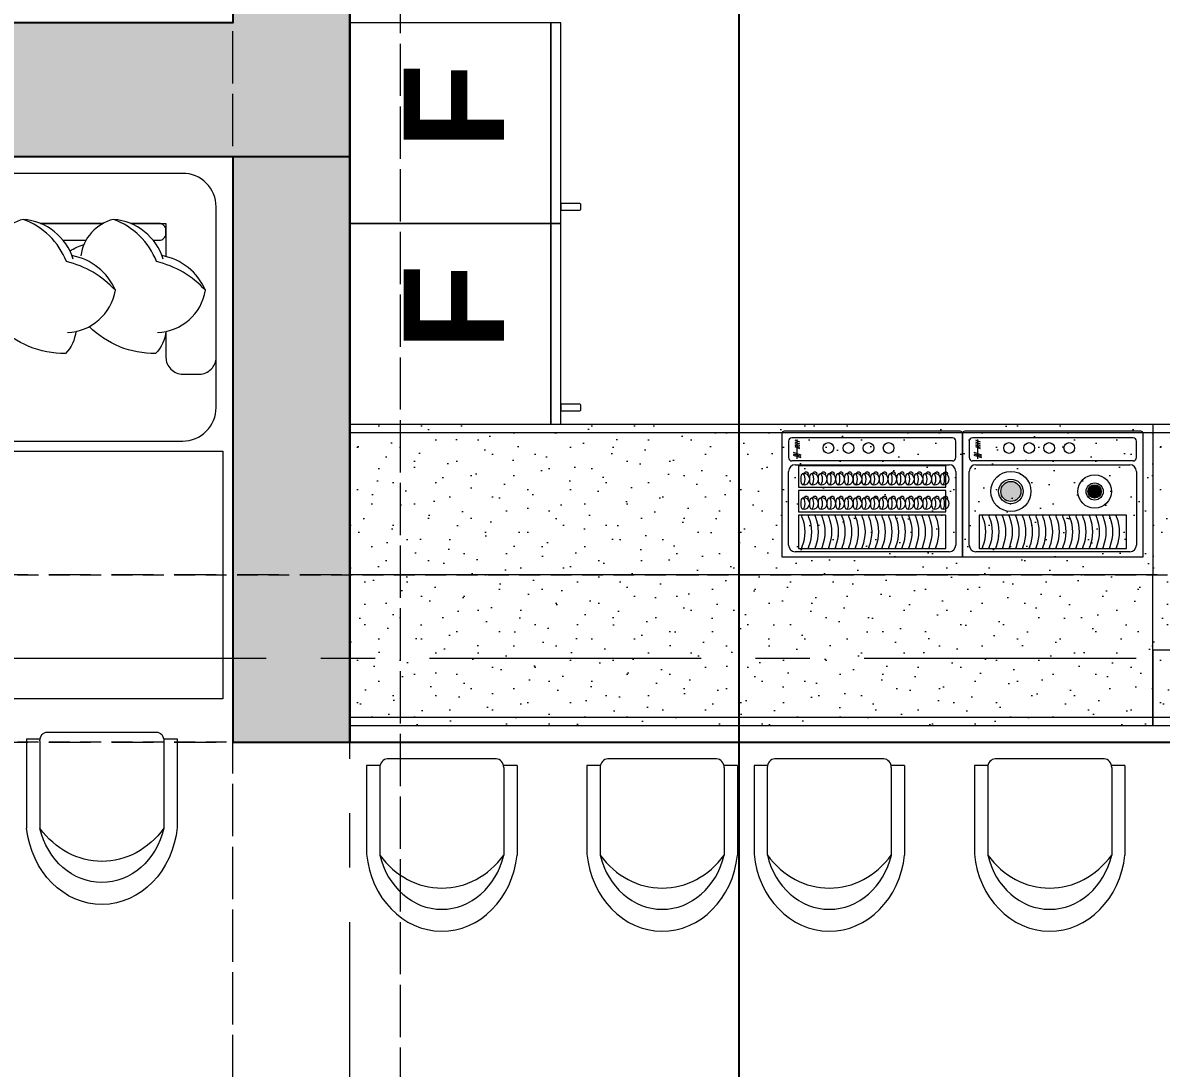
# Model space of a CAD drawing. Header units: centimetres. Extents: x 86156 to 91557, y -55119 to -48172.
# Drawn here: x 89451 to 89791.3, y -53544.8 to -53232.4 of the extents above; entities that cross this region are included whole.
import ezdxf

# ---------------------------------------------------------------- set-up
doc = ezdxf.new("R2010")
doc.units = ezdxf.units.CM
doc.header["$LTSCALE"] = 50
doc.header["$MEASUREMENT"] = 0
for name, pattern in [('AXES', [2, 1.25, -0.25, 0.25, -0.25]), ('CACHE', [0.375, 0.25, -0.125]), ('CONTINU', [0])]:
    doc.linetypes.add(name, pattern=pattern)
doc.layers.get('0').update_dxf_attribs({"color": 8})
for name, color, linetype in [('AXES', 10, 'AXES'), ('BETON COUPE', 3, 'CONTINU'), ('BETON TRAME', 252, 'Continuous'), ('BORD', 5, 'Continuous'), ('COTE 50ème', 1, 'Continuous')]:
    doc.layers.add(name, color=color, linetype=linetype)
for name, color, linetype, lineweight in [('BETON CACHE', 4, 'CACHE', 5), ('BETON HACHURE', 253, 'Continuous', 13), ('ISOLATION', 252, 'Continuous', 0), ('MACONNERIE COUPE', 7, 'Continuous', 30), ('mobilimi', 8, 'Continuous', 9), ('WINDOWS', 21, 'Continuous', 5)]:
    doc.layers.add(name, color=color, linetype=linetype, lineweight=lineweight)
doc.layers.add('FMULT', color=150, linetype='Continuous', plot=False)
doc.styles.add('RS_TEXT_1.50', font='arial.ttf', dxfattribs={"height": 12.5})
doc.styles.add('RS_TXT_50', font='arial.ttf', dxfattribs={"height": 12.5})
doc.dimstyles.new('RS_50CM_LINEAIRE', dxfattribs={"dimscale": 5, "dimtxt": 12.5, "dimasz": 1.5, "dimexe": 1, "dimexo": 2.5, "dimgap": 1, "dimtad": 1, "dimdec": 1, "dimrnd": 0.5, "dimdsep": 46, "dimtxsty": 'RS_TXT_50', "dimblk1": 'ARCHTICK', "dimblk2": 'ARCHTICK', "dimsah": 1, "dimcen": 2.5, "dimdle": 1, "dimclrt": 4, "dimadec": 0, "dimazin": 2, "dimtfac": 1, "dimtdec": 1, "dimtix": 1, "dimtmove": 2, "dimatfit": 3, "dimfxl": 1, "dimtolj": 1, "dimtzin": 0, "dimarcsym": 0})
pattern_1 = [(135, (-2229.999, 6322.056), (6.363961, 6.363961), [0, -6, 0, -9]), (70, (-2249.999, 6322.056), (-8.4572336, 3.0781813), [0, -4.4, 0, -7.6])]
pattern_2 = [(135, (-1989.999, 6322.056), (6.363961, 6.363961), [0, -6, 0, -9]), (70, (-2009.999, 6322.056), (-8.4572336, 3.0781813), [0, -4.4, 0, -7.6])]

# ---------------------------------------------------------------- blocks, each defined once
blk = doc.blocks.new('A$Ccef6f35f')
at = {"layer": 'AXES', "lineweight": 5, "ltscale": 1.3}
for p, q in [((1270, -4150), (1270, -1058.41)), ((3195, -2560), (-1985, -2560))]:
    blk.add_line(p, q, dxfattribs=at)
blk = doc.blocks.new('1111')
at = {"layer": 'mobilimi'}
for p, q in [((7498090.66, 4737224.66), (7498067.1, 4737224.66)), ((7498090.66, 4737221.1), (7498090.66, 4737224.66)), ((7498090.15, 4737221.13), (7498066.85, 4737221.13)), ((7498092.44, 4737190.14), (7498092.44, 4737219.13)), ((7498090.15, 4737188.14), (7498066.85, 4737188.14)), ((7498090.66, 4737184.61), (7498090.66, 4737188.14)), ((7498090.66, 4737184.61), (7498066.85, 4737184.61))]:
    blk.add_line(p, q, dxfattribs=at)
for centre, major_axis, start_param, end_param in [((7498069.68, 4737204.62), (-23.08, 0), -1.458692, 1.447759), ((7498071.99, 4737204.63), (-19.57, 0), -1.304651, 1.304651), ((7498082.73, 4737204.63), (24.67, 0), 2.270248, 4.012938), ((7498090.15, 4737219.13), (-2.29, 0), 3.141593, 4.712389), ((7498090.15, 4737190.14), (2.29, 0), 4.712389, 6.283185)]:
    blk.add_ellipse(centre, major_axis=major_axis, ratio=0.87377, start_param=start_param, end_param=end_param, dxfattribs=at)
blk = doc.blocks.new('*U397')
at = {"layer": 'ISOLATION', "ltscale": 0.5}
blk.add_lwpolyline([(-4.98, 0.35, -0.364054), (-4.39, 0.35, 0.194896), (4.26, 0.35, -0.378628), (4.98, 0.35)], format="xyb", dxfattribs=at)
blk = doc.blocks.new('*U398')
at = {"layer": 'ISOLATION', "color": 0, "linetype": 'ByBlock', "lineweight": -2, "transparency": 16777216}
blk.add_blockref('*U397', (0, 0), dxfattribs=at)
blk = doc.blocks.new('*U399')
at = {"layer": 'ISOLATION', "ltscale": 0.5}
blk.add_lwpolyline([(-4.98, 0.35, -0.364054), (-4.39, 0.35, 0.194896), (4.26, 0.35, -0.378628), (4.98, 0.35)], format="xyb", dxfattribs=at)
blk = doc.blocks.new('*U400')
at = {"layer": 'ISOLATION', "color": 0, "linetype": 'ByBlock', "lineweight": -2, "transparency": 16777216}
blk.add_blockref('*U399', (0, 0), dxfattribs=at)
blk = doc.blocks.new('*U391')
at = {"layer": 'ISOLATION', "ltscale": 0.5}
blk.add_lwpolyline([(-4.98, 0.35, -0.364054), (-4.39, 0.35, 0.194896), (4.26, 0.35, -0.378628), (4.98, 0.35)], format="xyb", dxfattribs=at)
blk = doc.blocks.new('*U392')
at = {"layer": 'ISOLATION', "color": 0, "linetype": 'ByBlock', "lineweight": -2, "transparency": 16777216}
blk.add_blockref('*U391', (0, 0), dxfattribs=at)
blk = doc.blocks.new('*U443')
at = {"layer": 'ISOLATION', "ltscale": 0.5}
blk.add_lwpolyline([(-4.98, 0.35, -0.364054), (-4.39, 0.35, 0.194896), (4.26, 0.35, -0.378628), (4.98, 0.35)], format="xyb", dxfattribs=at)
blk = doc.blocks.new('*U444')
at = {"layer": 'ISOLATION', "color": 0, "linetype": 'ByBlock', "lineweight": -2, "transparency": 16777216}
blk.add_blockref('*U443', (0, 0), dxfattribs=at)
blk = doc.blocks.new('*U445')
at = {"layer": 'ISOLATION', "ltscale": 0.5}
blk.add_lwpolyline([(-4.98, 0.35, -0.364054), (-4.39, 0.35, 0.194896), (4.26, 0.35, -0.378628), (4.98, 0.35)], format="xyb", dxfattribs=at)
blk = doc.blocks.new('*U446')
at = {"layer": 'ISOLATION', "color": 0, "linetype": 'ByBlock', "lineweight": -2, "transparency": 16777216}
blk.add_blockref('*U445', (0, 0), dxfattribs=at)
blk = doc.blocks.new('*U447')
at = {"layer": 'ISOLATION', "ltscale": 0.5}
blk.add_lwpolyline([(-4.98, 0.35, -0.364054), (-4.39, 0.35, 0.194896), (4.26, 0.35, -0.378628), (4.98, 0.35)], format="xyb", dxfattribs=at)
blk = doc.blocks.new('*U448')
at = {"layer": 'ISOLATION', "color": 0, "linetype": 'ByBlock', "lineweight": -2, "transparency": 16777216}
blk.add_blockref('*U447', (0, 0), dxfattribs=at)
blk = doc.blocks.new('*U449')
at = {"layer": 'ISOLATION', "ltscale": 0.5}
blk.add_lwpolyline([(-4.98, 0.35, -0.364054), (-4.39, 0.35, 0.194896), (4.26, 0.35, -0.378628), (4.98, 0.35)], format="xyb", dxfattribs=at)
blk = doc.blocks.new('*U450')
at = {"layer": 'ISOLATION', "color": 0, "linetype": 'ByBlock', "lineweight": -2, "transparency": 16777216}
blk.add_blockref('*U449', (0, 0), dxfattribs=at)
blk = doc.blocks.new('*U451')
at = {"layer": 'ISOLATION', "ltscale": 0.5}
blk.add_lwpolyline([(-4.98, 0.35, -0.364054), (-4.39, 0.35, 0.194896), (4.26, 0.35, -0.378628), (4.98, 0.35)], format="xyb", dxfattribs=at)
blk = doc.blocks.new('*U452')
at = {"layer": 'ISOLATION', "color": 0, "linetype": 'ByBlock', "lineweight": -2, "transparency": 16777216}
blk.add_blockref('*U451', (0, 0), dxfattribs=at)
blk = doc.blocks.new('*U401')
at = {"layer": 'ISOLATION', "ltscale": 0.5}
blk.add_lwpolyline([(-4.98, 0.35, -0.364054), (-4.39, 0.35, 0.194896), (4.26, 0.35, -0.378628), (4.98, 0.35)], format="xyb", dxfattribs=at)
blk = doc.blocks.new('*U402')
at = {"layer": 'ISOLATION', "color": 0, "linetype": 'ByBlock', "lineweight": -2, "transparency": 16777216}
blk.add_blockref('*U401', (0, 0), dxfattribs=at)
blk = doc.blocks.new('*U403')
at = {"layer": 'ISOLATION', "ltscale": 0.5}
blk.add_lwpolyline([(-4.98, 0.35, -0.364054), (-4.39, 0.35, 0.194896), (4.26, 0.35, -0.378628), (4.98, 0.35)], format="xyb", dxfattribs=at)
blk = doc.blocks.new('*U404')
at = {"layer": 'ISOLATION', "color": 0, "linetype": 'ByBlock', "lineweight": -2, "transparency": 16777216}
blk.add_blockref('*U403', (0, 0), dxfattribs=at)
blk = doc.blocks.new('*U405')
at = {"layer": 'ISOLATION', "ltscale": 0.5}
blk.add_lwpolyline([(-4.98, 0.35, -0.364054), (-4.39, 0.35, 0.194896), (4.26, 0.35, -0.378628), (4.98, 0.35)], format="xyb", dxfattribs=at)
blk = doc.blocks.new('*U406')
at = {"layer": 'ISOLATION', "color": 0, "linetype": 'ByBlock', "lineweight": -2, "transparency": 16777216}
blk.add_blockref('*U405', (0, 0), dxfattribs=at)
blk = doc.blocks.new('*U407')
at = {"layer": 'ISOLATION', "ltscale": 0.5}
blk.add_lwpolyline([(-4.98, 0.35, -0.364054), (-4.39, 0.35, 0.194896), (4.26, 0.35, -0.378628), (4.98, 0.35)], format="xyb", dxfattribs=at)
blk = doc.blocks.new('*U408')
at = {"layer": 'ISOLATION', "color": 0, "linetype": 'ByBlock', "lineweight": -2, "transparency": 16777216}
blk.add_blockref('*U407', (0, 0), dxfattribs=at)
blk = doc.blocks.new('*U409')
at = {"layer": 'ISOLATION', "ltscale": 0.5}
blk.add_lwpolyline([(-4.98, 0.35, -0.364054), (-4.39, 0.35, 0.194896), (4.26, 0.35, -0.378628), (4.98, 0.35)], format="xyb", dxfattribs=at)
blk = doc.blocks.new('*U410')
at = {"layer": 'ISOLATION', "color": 0, "linetype": 'ByBlock', "lineweight": -2, "transparency": 16777216}
blk.add_blockref('*U409', (0, 0), dxfattribs=at)
blk = doc.blocks.new('*U411')
at = {"layer": 'ISOLATION', "ltscale": 0.5}
blk.add_lwpolyline([(-4.98, 0.35, -0.364054), (-4.39, 0.35, 0.194896), (4.26, 0.35, -0.378628), (4.98, 0.35)], format="xyb", dxfattribs=at)
blk = doc.blocks.new('*U412')
at = {"layer": 'ISOLATION', "color": 0, "linetype": 'ByBlock', "lineweight": -2, "transparency": 16777216}
blk.add_blockref('*U411', (0, 0), dxfattribs=at)
blk = doc.blocks.new('*U363')
at = {"layer": 'ISOLATION', "ltscale": 0.5}
blk.add_lwpolyline([(-4.98, 0.35, -0.364054), (-4.39, 0.35, 0.194896), (4.26, 0.35, -0.378628), (4.98, 0.35)], format="xyb", dxfattribs=at)
blk = doc.blocks.new('*U364')
at = {"layer": 'ISOLATION', "color": 0, "linetype": 'ByBlock', "lineweight": -2, "transparency": 16777216}
blk.add_blockref('*U363', (0, 0), dxfattribs=at)
blk = doc.blocks.new('*U365')
at = {"layer": 'ISOLATION', "ltscale": 0.5}
blk.add_lwpolyline([(-4.98, 0.35, -0.364054), (-4.39, 0.35, 0.194896), (4.26, 0.35, -0.378628), (4.98, 0.35)], format="xyb", dxfattribs=at)
blk = doc.blocks.new('*U366')
at = {"layer": 'ISOLATION', "color": 0, "linetype": 'ByBlock', "lineweight": -2, "transparency": 16777216}
blk.add_blockref('*U365', (0, 0), dxfattribs=at)
blk = doc.blocks.new('*U367')
at = {"layer": 'ISOLATION', "ltscale": 0.5}
blk.add_lwpolyline([(-4.98, 0.35, -0.364054), (-4.39, 0.35, 0.194896), (4.26, 0.35, -0.378628), (4.98, 0.35)], format="xyb", dxfattribs=at)
blk = doc.blocks.new('*U368')
at = {"layer": 'ISOLATION', "color": 0, "linetype": 'ByBlock', "lineweight": -2, "transparency": 16777216}
blk.add_blockref('*U367', (0, 0), dxfattribs=at)
blk = doc.blocks.new('*U369')
at = {"layer": 'ISOLATION', "ltscale": 0.5}
blk.add_lwpolyline([(-4.98, 0.35, -0.364054), (-4.39, 0.35, 0.194896), (4.26, 0.35, -0.378628), (4.98, 0.35)], format="xyb", dxfattribs=at)
blk = doc.blocks.new('*U370')
at = {"layer": 'ISOLATION', "color": 0, "linetype": 'ByBlock', "lineweight": -2, "transparency": 16777216}
blk.add_blockref('*U369', (0, 0), dxfattribs=at)
blk = doc.blocks.new('*U371')
at = {"layer": 'ISOLATION', "ltscale": 0.5}
blk.add_lwpolyline([(-4.98, 0.35, -0.364054), (-4.39, 0.35, 0.194896), (4.26, 0.35, -0.378628), (4.98, 0.35)], format="xyb", dxfattribs=at)
blk = doc.blocks.new('*U372')
at = {"layer": 'ISOLATION', "color": 0, "linetype": 'ByBlock', "lineweight": -2, "transparency": 16777216}
blk.add_blockref('*U371', (0, 0), dxfattribs=at)
blk = doc.blocks.new('*U373')
at = {"layer": 'ISOLATION', "ltscale": 0.5}
blk.add_lwpolyline([(-4.98, 0.35, -0.364054), (-4.39, 0.35, 0.194896), (4.26, 0.35, -0.378628), (4.98, 0.35)], format="xyb", dxfattribs=at)
blk = doc.blocks.new('*U374')
at = {"layer": 'ISOLATION', "color": 0, "linetype": 'ByBlock', "lineweight": -2, "transparency": 16777216}
blk.add_blockref('*U373', (0, 0), dxfattribs=at)
blk = doc.blocks.new('*U375')
at = {"layer": 'ISOLATION', "ltscale": 0.5}
blk.add_lwpolyline([(-4.98, 0.35, -0.364054), (-4.39, 0.35, 0.194896), (4.26, 0.35, -0.378628), (4.98, 0.35)], format="xyb", dxfattribs=at)
blk = doc.blocks.new('*U376')
at = {"layer": 'ISOLATION', "color": 0, "linetype": 'ByBlock', "lineweight": -2, "transparency": 16777216}
blk.add_blockref('*U375', (0, 0), dxfattribs=at)
blk = doc.blocks.new('*U377')
at = {"layer": 'ISOLATION', "ltscale": 0.5}
blk.add_lwpolyline([(-4.98, 0.35, -0.364054), (-4.39, 0.35, 0.194896), (4.26, 0.35, -0.378628), (4.98, 0.35)], format="xyb", dxfattribs=at)
blk = doc.blocks.new('*U378')
at = {"layer": 'ISOLATION', "color": 0, "linetype": 'ByBlock', "lineweight": -2, "transparency": 16777216}
blk.add_blockref('*U377', (0, 0), dxfattribs=at)
blk = doc.blocks.new('*U379')
at = {"layer": 'ISOLATION', "ltscale": 0.5}
blk.add_lwpolyline([(-4.98, 0.35, -0.364054), (-4.39, 0.35, 0.194896), (4.26, 0.35, -0.378628), (4.98, 0.35)], format="xyb", dxfattribs=at)
blk = doc.blocks.new('*U380')
at = {"layer": 'ISOLATION', "color": 0, "linetype": 'ByBlock', "lineweight": -2, "transparency": 16777216}
blk.add_blockref('*U379', (0, 0), dxfattribs=at)
blk = doc.blocks.new('*U469')
at = {"layer": 'ISOLATION', "ltscale": 0.5}
blk.add_lwpolyline([(-4.98, 0.35, -0.364054), (-4.39, 0.35, 0.194896), (4.26, 0.35, -0.378628), (4.98, 0.35)], format="xyb", dxfattribs=at)
blk = doc.blocks.new('*U470')
at = {"layer": 'ISOLATION', "color": 0, "linetype": 'ByBlock', "lineweight": -2, "transparency": 16777216}
blk.add_blockref('*U469', (0, 0), dxfattribs=at)
blk = doc.blocks.new('*U471')
at = {"layer": 'ISOLATION', "ltscale": 0.5}
blk.add_lwpolyline([(-4.98, 0.35, -0.364054), (-4.39, 0.35, 0.194896), (4.26, 0.35, -0.378628), (4.98, 0.35)], format="xyb", dxfattribs=at)
blk = doc.blocks.new('*U472')
at = {"layer": 'ISOLATION', "color": 0, "linetype": 'ByBlock', "lineweight": -2, "transparency": 16777216}
blk.add_blockref('*U471', (0, 0), dxfattribs=at)
blk = doc.blocks.new('*U503')
at = {"layer": 'ISOLATION', "ltscale": 0.5}
blk.add_lwpolyline([(-4.98, 0.35, -0.364054), (-4.39, 0.35, 0.194896), (4.26, 0.35, -0.378628), (4.98, 0.35)], format="xyb", dxfattribs=at)
blk = doc.blocks.new('*U504')
at = {"layer": 'ISOLATION', "color": 0, "linetype": 'ByBlock', "lineweight": -2, "transparency": 16777216}
blk.add_blockref('*U503', (0, 0), dxfattribs=at)
blk = doc.blocks.new('*U505')
at = {"layer": 'ISOLATION', "ltscale": 0.5}
blk.add_lwpolyline([(-4.98, 0.35, -0.364054), (-4.39, 0.35, 0.194896), (4.26, 0.35, -0.378628), (4.98, 0.35)], format="xyb", dxfattribs=at)
blk = doc.blocks.new('*U506')
at = {"layer": 'ISOLATION', "color": 0, "linetype": 'ByBlock', "lineweight": -2, "transparency": 16777216}
blk.add_blockref('*U505', (0, 0), dxfattribs=at)
blk = doc.blocks.new('*U507')
at = {"layer": 'ISOLATION', "ltscale": 0.5}
blk.add_lwpolyline([(-4.98, 0.35, -0.364054), (-4.39, 0.35, 0.194896), (4.26, 0.35, -0.378628), (4.98, 0.35)], format="xyb", dxfattribs=at)
blk = doc.blocks.new('*U508')
at = {"layer": 'ISOLATION', "color": 0, "linetype": 'ByBlock', "lineweight": -2, "transparency": 16777216}
blk.add_blockref('*U507', (0, 0), dxfattribs=at)
blk = doc.blocks.new('*U509')
at = {"layer": 'ISOLATION', "ltscale": 0.5}
blk.add_lwpolyline([(-4.98, 0.35, -0.364054), (-4.39, 0.35, 0.194896), (4.26, 0.35, -0.378628), (4.98, 0.35)], format="xyb", dxfattribs=at)
blk = doc.blocks.new('*U510')
at = {"layer": 'ISOLATION', "color": 0, "linetype": 'ByBlock', "lineweight": -2, "transparency": 16777216}
blk.add_blockref('*U509', (0, 0), dxfattribs=at)
blk = doc.blocks.new('*U381')
at = {"layer": 'ISOLATION', "ltscale": 0.5}
blk.add_lwpolyline([(-4.98, 0.35, -0.364054), (-4.39, 0.35, 0.194896), (4.26, 0.35, -0.378628), (4.98, 0.35)], format="xyb", dxfattribs=at)
blk = doc.blocks.new('*U382')
at = {"layer": 'ISOLATION', "color": 0, "linetype": 'ByBlock', "lineweight": -2, "transparency": 16777216}
blk.add_blockref('*U381', (0, 0), dxfattribs=at)
blk = doc.blocks.new('*U383')
at = {"layer": 'ISOLATION', "ltscale": 0.5}
blk.add_lwpolyline([(-4.98, 0.35, -0.364054), (-4.39, 0.35, 0.194896), (4.26, 0.35, -0.378628), (4.98, 0.35)], format="xyb", dxfattribs=at)
blk = doc.blocks.new('*U384')
at = {"layer": 'ISOLATION', "color": 0, "linetype": 'ByBlock', "lineweight": -2, "transparency": 16777216}
blk.add_blockref('*U383', (0, 0), dxfattribs=at)
blk = doc.blocks.new('*U385')
at = {"layer": 'ISOLATION', "ltscale": 0.5}
blk.add_lwpolyline([(-4.98, 0.35, -0.364054), (-4.39, 0.35, 0.194896), (4.26, 0.35, -0.378628), (4.98, 0.35)], format="xyb", dxfattribs=at)
blk = doc.blocks.new('*U386')
at = {"layer": 'ISOLATION', "color": 0, "linetype": 'ByBlock', "lineweight": -2, "transparency": 16777216}
blk.add_blockref('*U385', (0, 0), dxfattribs=at)
blk = doc.blocks.new('*U387')
at = {"layer": 'ISOLATION', "ltscale": 0.5}
blk.add_lwpolyline([(-4.98, 0.35, -0.364054), (-4.39, 0.35, 0.194896), (4.26, 0.35, -0.378628), (4.98, 0.35)], format="xyb", dxfattribs=at)
blk = doc.blocks.new('*U388')
at = {"layer": 'ISOLATION', "color": 0, "linetype": 'ByBlock', "lineweight": -2, "transparency": 16777216}
blk.add_blockref('*U387', (0, 0), dxfattribs=at)
blk = doc.blocks.new('*U389')
at = {"layer": 'ISOLATION', "ltscale": 0.5}
blk.add_lwpolyline([(-4.98, 0.35, -0.364054), (-4.39, 0.35, 0.194896), (4.26, 0.35, -0.378628), (4.98, 0.35)], format="xyb", dxfattribs=at)
blk = doc.blocks.new('*U390')
at = {"layer": 'ISOLATION', "color": 0, "linetype": 'ByBlock', "lineweight": -2, "transparency": 16777216}
blk.add_blockref('*U389', (0, 0), dxfattribs=at)
blk = doc.blocks.new('*U453')
at = {"layer": 'ISOLATION', "ltscale": 0.5}
blk.add_lwpolyline([(-4.98, 0.35, -0.364054), (-4.39, 0.35, 0.194896), (4.26, 0.35, -0.378628), (4.98, 0.35)], format="xyb", dxfattribs=at)
blk = doc.blocks.new('*U454')
at = {"layer": 'ISOLATION', "color": 0, "linetype": 'ByBlock', "lineweight": -2, "transparency": 16777216}
blk.add_blockref('*U453', (0, 0), dxfattribs=at)
blk = doc.blocks.new('*U455')
at = {"layer": 'ISOLATION', "ltscale": 0.5}
blk.add_lwpolyline([(-4.98, 0.35, -0.364054), (-4.39, 0.35, 0.194896), (4.26, 0.35, -0.378628), (4.98, 0.35)], format="xyb", dxfattribs=at)
blk = doc.blocks.new('*U456')
at = {"layer": 'ISOLATION', "color": 0, "linetype": 'ByBlock', "lineweight": -2, "transparency": 16777216}
blk.add_blockref('*U455', (0, 0), dxfattribs=at)
blk = doc.blocks.new('*U457')
at = {"layer": 'ISOLATION', "ltscale": 0.5}
blk.add_lwpolyline([(-4.98, 0.35, -0.364054), (-4.39, 0.35, 0.194896), (4.26, 0.35, -0.378628), (4.98, 0.35)], format="xyb", dxfattribs=at)
blk = doc.blocks.new('*U458')
at = {"layer": 'ISOLATION', "color": 0, "linetype": 'ByBlock', "lineweight": -2, "transparency": 16777216}
blk.add_blockref('*U457', (0, 0), dxfattribs=at)
blk = doc.blocks.new('*U459')
at = {"layer": 'ISOLATION', "ltscale": 0.5}
blk.add_lwpolyline([(-4.98, 0.35, -0.364054), (-4.39, 0.35, 0.194896), (4.26, 0.35, -0.378628), (4.98, 0.35)], format="xyb", dxfattribs=at)
blk = doc.blocks.new('*U460')
at = {"layer": 'ISOLATION', "color": 0, "linetype": 'ByBlock', "lineweight": -2, "transparency": 16777216}
blk.add_blockref('*U459', (0, 0), dxfattribs=at)
blk = doc.blocks.new('*U461')
at = {"layer": 'ISOLATION', "ltscale": 0.5}
blk.add_lwpolyline([(-4.98, 0.35, -0.364054), (-4.39, 0.35, 0.194896), (4.26, 0.35, -0.378628), (4.98, 0.35)], format="xyb", dxfattribs=at)
blk = doc.blocks.new('*U462')
at = {"layer": 'ISOLATION', "color": 0, "linetype": 'ByBlock', "lineweight": -2, "transparency": 16777216}
blk.add_blockref('*U461', (0, 0), dxfattribs=at)
blk = doc.blocks.new('*U463')
at = {"layer": 'ISOLATION', "ltscale": 0.5}
blk.add_lwpolyline([(-4.98, 0.35, -0.364054), (-4.39, 0.35, 0.194896), (4.26, 0.35, -0.378628), (4.98, 0.35)], format="xyb", dxfattribs=at)
blk = doc.blocks.new('*U464')
at = {"layer": 'ISOLATION', "color": 0, "linetype": 'ByBlock', "lineweight": -2, "transparency": 16777216}
blk.add_blockref('*U463', (0, 0), dxfattribs=at)
blk = doc.blocks.new('*U465')
at = {"layer": 'ISOLATION', "ltscale": 0.5}
blk.add_lwpolyline([(-4.98, 0.35, -0.364054), (-4.39, 0.35, 0.194896), (4.26, 0.35, -0.378628), (4.98, 0.35)], format="xyb", dxfattribs=at)
blk = doc.blocks.new('*U466')
at = {"layer": 'ISOLATION', "color": 0, "linetype": 'ByBlock', "lineweight": -2, "transparency": 16777216}
blk.add_blockref('*U465', (0, 0), dxfattribs=at)
blk = doc.blocks.new('*U467')
at = {"layer": 'ISOLATION', "ltscale": 0.5}
blk.add_lwpolyline([(-4.98, 0.35, -0.364054), (-4.39, 0.35, 0.194896), (4.26, 0.35, -0.378628), (4.98, 0.35)], format="xyb", dxfattribs=at)
blk = doc.blocks.new('*U468')
at = {"layer": 'ISOLATION', "color": 0, "linetype": 'ByBlock', "lineweight": -2, "transparency": 16777216}
blk.add_blockref('*U467', (0, 0), dxfattribs=at)
blk = doc.blocks.new('_ArchTick')
at = {"color": 0, "linetype": 'ByBlock', "const_width": 0.15}
blk.add_lwpolyline([(-0.5, -0.5), (0.5, 0.5)], dxfattribs=at)
blk = doc.blocks.new('*D1701')
at = {"layer": 'COTE 50ème', "color": 0, "lineweight": -2, "ltscale": 0.5, "transparency": 16777216}
for p, q in [((89665.06, -54077.36), (89665.06, -53127.36)), ((89666.71, -53132.36), (89660.06, -53132.36)), ((89661.26, -54072.36), (89660.06, -54072.36))]:
    blk.add_line(p, q, dxfattribs=at)
at = {"layer": 'Defpoints', "color": 0, "ltscale": 0.5, "transparency": 16777216}
for p in [(89665.06, -53132.36), (89679.21, -53132.36), (89673.76, -54072.36)]:
    blk.add_point(p, dxfattribs=at)
at = {"layer": 'COTE 50ème', "color": 0, "lineweight": -2, "ltscale": 0.5, "transparency": 16777216, "xscale": 7.5, "yscale": 7.5, "zscale": 7.5}
for p, rotation in [((89665.06, -53132.36), 90), ((89665.06, -54072.36), 270)]:
    blk.add_blockref('_ArchTick', p, dxfattribs=dict(at, rotation=rotation))
at = {"layer": 'COTE 50ème', "color": 4, "ltscale": 0.5, "transparency": 16777216, "insert": (89653.68, -53602.36), "char_height": 12.5, "attachment_point": 5, "rotation": 90, "style": 'RS_TXT_50'}
blk.add_mtext('\\A1;940', dxfattribs=at)

msp = doc.modelspace()

# ---------------------------------------------------------------- hatches: boundary and pattern name
at = {"layer": 'BETON HACHURE', "ltscale": 0.5, "transparency": 33554559}
h = msp.add_hatch(color=256, dxfattribs=at)
h.dxf.hatch_style = 1
h.paths.add_polyline_path([(89857.95, -49968.55), (89601.54, -49712.14), (89017.58, -49863.16), (88999.75, -49863.16), (88314.75, -49713.17), (88293.27, -49713.16), (87031.8, -49846.89), (86857.57, -50021.45), (86757.23, -51272.48), (86839.4, -52045.38), (86669.47, -52571.17), (86746.67, -53900.72), (86983.5, -54130.12), (88279.55, -54131.55), (88279.55, -54261.56), (89504.55, -54261.56), (89504.55, -54401.56), (90492.95, -54401.56), (90492.95, -51921.06), (89857.95, -51772.6)])
h.paths.add_polyline_path([(89837.95, -51788.46), (90472.95, -51936.92), (90472.95, -54381.56), (89524.55, -54381.56), (89524.55, -54241.56), (88299.55, -54241.56), (88299.55, -54111.57), (86991.6, -54110.13), (86766.18, -53891.78), (86689.65, -52573.76), (86859.73, -52047.49), (86777.31, -51272.22), (86876.91, -50030.38), (87040.95, -49866.03), (88294.32, -49733.16), (88312.58, -49733.17), (88997.58, -49883.16), (89020.13, -49883.16), (89595.48, -49734.36), (89837.95, -49976.84)], flags=16)
at = {"layer": 'BETON TRAME', "transparency": 33554559}
h = msp.add_hatch(color=256, dxfattribs=at)
h.dxf.hatch_style = 1
h.paths.add_polyline_path([(89053.76, -52797.36), (89018.76, -52797.36), (89018.76, -53447.36), (89053.76, -53447.36), (89053.76, -53272.36), (89513.76, -53272.36), (89513.76, -53447.36), (89548.76, -53447.36), (89548.76, -52797.36), (89513.76, -52797.36), (89513.76, -53232.36), (89303.76, -53232.36), (89303.76, -52902.36), (89263.76, -52902.36), (89263.76, -53232.36), (89053.76, -53232.36)])
h.paths.add_polyline_path([(88183.76, -54122.36), (88183.76, -54072.36), (88333.76, -54072.36), (88333.76, -54122.36)])
h.paths.add_polyline_path([(88903.76, -54122.36), (88903.76, -54072.36), (89053.76, -54072.36), (89053.76, -54122.36)])
h.paths.add_polyline_path([(89513.76, -54122.36), (89513.76, -54072.36), (89663.76, -54072.36), (89663.76, -54122.36)])
h.paths.add_polyline_path([(90233.76, -54122.36), (90233.76, -54072.36), (90383.76, -54072.36), (90383.76, -54122.36)])
h.paths.add_polyline_path([(90233.76, -53447.36), (90233.76, -53397.36), (90383.76, -53397.36), (90383.76, -53447.36)])
h.paths.add_polyline_path([(88183.76, -53447.36), (88183.76, -53397.36), (88333.76, -53397.36), (88333.76, -53447.36)])
h.paths.add_polyline_path([(88183.76, -52847.36), (88183.76, -52797.36), (88318.76, -52797.36), (88318.76, -52847.36)])
h.paths.add_polyline_path([(90233.76, -52847.36), (90233.76, -52797.36), (90383.76, -52797.36), (90383.76, -52847.36)])
h.paths.add_polyline_path([(90233.76, -52107.36), (90233.76, -52057.36), (90383.76, -52057.36), (90383.76, -52107.36)])
h.paths.add_polyline_path([(88333.76, -52057.36), (88333.76, -52107.36), (88183.76, -52107.36), (88183.76, -52057.36)])
h.paths.add_polyline_path([(88998.76, -52107.36), (88998.76, -52057.36), (89123.76, -52057.36), (89123.76, -52107.36)])
h.paths.add_polyline_path([(89443.76, -52107.36), (89443.76, -52057.36), (89568.76, -52057.36), (89568.76, -52107.36)])
h.paths.add_polyline_path([(89418.76, -52057.36), (89443.76, -52057.36), (89443.76, -52562.36), (89418.76, -52562.36)])
h.paths.add_polyline_path([(89123.76, -52057.36), (89148.76, -52057.36), (89148.76, -52562.36), (89123.76, -52562.36)])
at = {"layer": 'mobilimi'}
h = msp.add_hatch(dxfattribs=at)
h.set_pattern_fill('CUT_STONE', color=256, angle=180, style=0, pattern_type=2)
h.set_pattern_definition(pattern_1)
h.paths.add_polyline_path([(89548.76, -53352.36), (89788.76, -53352.36), (89788.76, -53397.36), (89548.76, -53397.36)])
h = msp.add_hatch(dxfattribs=at)
h.set_pattern_fill('CUT_STONE', color=256, angle=180, style=0, pattern_type=2)
h.set_pattern_definition(pattern_2)
h.paths.add_polyline_path([(89788.76, -53352.36), (90121.82, -53352.36), (90121.82, -53397.36), (89788.76, -53397.36)])
h = msp.add_hatch(color=256, dxfattribs=at)
edge = h.paths.add_edge_path()
edge.add_arc((89746.31, -53372.44), 3, 0, 360)
h = msp.add_hatch(color=256, dxfattribs=at)
edge = h.paths.add_edge_path()
edge.add_arc((89771.35, -53372.44), 2, 0, 360)
h = msp.add_hatch(dxfattribs=at)
h.set_pattern_fill('CUT_STONE', color=256, angle=180, style=0, pattern_type=2)
h.set_pattern_definition(pattern_1)
h.paths.add_polyline_path([(89548.76, -53442.36), (89788.76, -53442.36), (89788.76, -53397.36), (89548.76, -53397.36)])
h = msp.add_hatch(dxfattribs=at)
h.set_pattern_fill('CUT_STONE', color=256, angle=180, style=0, pattern_type=2)
h.set_pattern_definition(pattern_2)
h.paths.add_polyline_path([(89788.76, -53442.36), (90121.82, -53442.36), (90121.82, -53397.36), (89788.76, -53397.36)])
at = {"layer": 'WINDOWS'}
h = msp.add_hatch(color=140, dxfattribs=at)
h.dxf.hatch_style = 1
h.paths.add_polyline_path([(89018.83, -49872.96), (88998.69, -49872.96), (88313.69, -49722.97), (88293.78, -49722.96), (87036.29, -49856.27), (86867.05, -50025.82), (86767.07, -51272.35), (86849.36, -52046.42), (86679.36, -52572.44), (86756.23, -53896.34), (86987.47, -54120.32), (88289.35, -54121.76), (88289.35, -54251.76), (89514.35, -54251.76), (89514.35, -54391.76), (90483.15, -54391.76), (90483.15, -51928.83), (89848.15, -51780.37), (89848.15, -49972.61), (89598.57, -49723.03)])
h.paths.add_polyline_path([(89597.96, -49725.25), (89846.15, -49973.44), (89846.15, -51781.96), (90481.15, -51930.42), (90481.15, -54389.76), (89516.35, -54389.76), (89516.35, -54249.76), (88291.35, -54249.76), (88291.35, -54119.77), (86988.28, -54118.32), (86758.18, -53895.45), (86681.38, -52572.7), (86851.4, -52046.63), (86769.08, -51272.33), (86868.98, -50026.72), (87037.2, -49858.18), (88293.89, -49724.96), (88313.47, -49724.97), (88998.47, -49874.96), (89019.08, -49874.96)], flags=16)

# ---------------------------------------------------------------- linework, layer by layer
at = {"layer": 'BETON CACHE', "lineweight": 5, "ltscale": 0.5}
for points in [[(89513.76, -54122.36), (89513.75, -52057.36), (89563.75, -52057.36), (89563.76, -54122.36)], [(88183.76, -53397.36), (90383.76, -53397.36), (90383.76, -53447.36), (88183.76, -53447.36)]]:
    msp.add_lwpolyline(points, close=True, dxfattribs=at)
at = {"layer": 'BETON CACHE'}
for points in [[(89513.75, -52057.37), (89563.75, -52057.37), (89563.75, -54392.37), (89513.75, -54392.37)], [(88183.75, -53447.37), (90483.75, -53447.37), (90483.75, -53397.37), (88183.75, -53397.37)]]:
    msp.add_lwpolyline(points, close=True, dxfattribs=at)
at = {"layer": 'BETON COUPE'}
msp.add_lwpolyline([(89053.76, -52797.36), (89018.76, -52797.36), (89018.76, -53447.36), (89053.76, -53447.36), (89053.76, -53272.36), (89513.76, -53272.36), (89513.76, -53447.36), (89548.76, -53447.36), (89548.76, -52797.36), (89513.76, -52797.36), (89513.76, -53232.36), (89303.76, -53232.36), (89303.76, -52902.36), (89263.76, -52902.36), (89263.76, -53232.36), (89053.76, -53232.36)], close=True, dxfattribs=at)
at = {"layer": 'FMULT', "ltscale": 0.5}
msp.add_lwpolyline([(89033.76, -52540.36), (89033.76, -52797.36), (89018.76, -52797.37), (89018.76, -53272.36), (89548.76, -53272.36), (89548.76, -53447.37), (90358.76, -53447.37), (90358.76, -53742.36), (90233.76, -53742.36), (90233.87, -54162.48), (89673.76, -54162.48), (89673.76, -54072.37), (89538.76, -54072.37), (89538.76, -53932.36), (89028.76, -53932.36), (89028.76, -54072.36), (88893.76, -54072.37), (88893.76, -54162.36), (88333.76, -54162.36)], dxfattribs=at)
msp.add_lwpolyline([(89548.76, -53447.37), (90233.83, -53447.37), (90233.83, -53132.36), (89548.76, -53132.36)], close=True, dxfattribs=at)
at = {"layer": 'ISOLATION'}
for points in [[(89548.76, -53352.36), (89788.76, -53352.36), (89788.76, -53397.36), (89548.76, -53397.36)], [(89788.76, -53442.36), (90121.82, -53442.36), (90121.82, -53354.86), (89904.36, -53354.86), (89904.36, -53419.86), (89788.76, -53419.86)], [(89548.76, -53442.36), (89788.76, -53442.36), (89788.76, -53397.36), (89548.76, -53397.36)]]:
    msp.add_lwpolyline(points, close=True, dxfattribs=at)
at = {"layer": 'ISOLATION', "ltscale": 0.5}
for points in [[(89726.85, -53371.11), (89726.85, -53364.74), (89682.85, -53364.74), (89682.85, -53371.11)], [(89726.85, -53378.48), (89726.85, -53372.11), (89682.85, -53372.11), (89682.85, -53378.48)], [(89726.85, -53389.44), (89726.85, -53379.48), (89682.85, -53379.48), (89682.85, -53389.44)], [(89780.85, -53389.44), (89780.85, -53379.48), (89736.85, -53379.48), (89736.85, -53389.44)]]:
    msp.add_lwpolyline(points, close=True, dxfattribs=at)
for points in [[(89684.51, -53367.08, -1.314926), (89685.59, -53367.47)], [(89687.12, -53367.08, -1.314926), (89688.19, -53367.47)], [(89689.72, -53367.08, -1.314926), (89690.8, -53367.47)], [(89692.33, -53367.08, -1.314926), (89693.41, -53367.47)], [(89694.94, -53367.08, -1.314926), (89696.01, -53367.47)], [(89697.54, -53367.08, -1.314926), (89698.62, -53367.47)], [(89700.15, -53367.08, -1.314926), (89701.22, -53367.47)], [(89702.75, -53367.08, -1.314926), (89703.83, -53367.47)], [(89705.36, -53367.08, -1.314926), (89706.44, -53367.47)], [(89707.96, -53367.08, -1.314926), (89709.04, -53367.47)], [(89710.57, -53367.08, -1.314926), (89711.65, -53367.47)], [(89713.18, -53367.08, -1.314926), (89714.25, -53367.47)], [(89715.78, -53367.08, -1.314926), (89716.86, -53367.47)], [(89718.39, -53367.08, -1.314926), (89719.47, -53367.47)], [(89720.99, -53367.08, -1.314926), (89722.07, -53367.47)], [(89723.6, -53367.08, -1.314926), (89724.68, -53367.47)], [(89726.21, -53367.08, -1.314926), (89727.28, -53367.47)], [(89684.51, -53374.37, -1.314926), (89685.59, -53374.76)], [(89687.12, -53374.37, -1.314926), (89688.19, -53374.76)], [(89689.72, -53374.37, -1.314926), (89690.8, -53374.76)], [(89692.33, -53374.37, -1.314926), (89693.41, -53374.76)], [(89694.94, -53374.37, -1.314926), (89696.01, -53374.76)], [(89697.54, -53374.37, -1.314926), (89698.62, -53374.76)], [(89700.15, -53374.37, -1.314926), (89701.22, -53374.76)], [(89702.75, -53374.37, -1.314926), (89703.83, -53374.76)], [(89705.36, -53374.37, -1.314926), (89706.44, -53374.76)], [(89707.96, -53374.37, -1.314926), (89709.04, -53374.76)], [(89710.57, -53374.37, -1.314926), (89711.65, -53374.76)], [(89713.18, -53374.37, -1.314926), (89714.25, -53374.76)], [(89715.78, -53374.37, -1.314926), (89716.86, -53374.76)], [(89718.39, -53374.37, -1.314926), (89719.47, -53374.76)], [(89720.99, -53374.37, -1.314926), (89722.07, -53374.76)], [(89723.6, -53374.37, -1.314926), (89724.68, -53374.76)], [(89726.21, -53374.37, -1.314926), (89727.28, -53374.76)]]:
    msp.add_lwpolyline(points, format="xyb", dxfattribs=at)
for centre in [(89684.14, -53368.76), (89686.75, -53368.76), (89689.35, -53368.76), (89691.96, -53368.76), (89694.57, -53368.76), (89697.17, -53368.76), (89699.78, -53368.76), (89702.38, -53368.76), (89704.99, -53368.76), (89707.59, -53368.76), (89710.2, -53368.76), (89712.81, -53368.76), (89715.41, -53368.76), (89718.02, -53368.76), (89720.62, -53368.76), (89723.23, -53368.76), (89725.84, -53368.76), (89684.14, -53376.05), (89686.75, -53376.05), (89689.35, -53376.05), (89691.96, -53376.05), (89694.57, -53376.05), (89697.17, -53376.05), (89699.78, -53376.05), (89702.38, -53376.05), (89704.99, -53376.05), (89707.59, -53376.05), (89710.2, -53376.05), (89712.81, -53376.05), (89715.41, -53376.05), (89718.02, -53376.05), (89720.62, -53376.05), (89723.23, -53376.05), (89725.84, -53376.05)]:
    msp.add_ellipse(centre, major_axis=(0, -1.67), ratio=0.331819, dxfattribs=at)
at = {"layer": 'mobilimi'}
for p, q in [((89548.76, -53397.36), (89548.76, -53352.36)), ((89548.76, -53352.36), (89788.76, -53352.36)), ((89788.76, -53352.36), (90121.82, -53352.36)), ((89548.76, -53354.86), (89788.76, -53354.86)), ((89677.85, -53355.14), (89677.85, -53391.94)), ((89731.15, -53354.44), (89678.55, -53354.44)), ((89679.85, -53357.44), (89679.85, -53362.31)), ((89728.85, -53356.44), (89680.85, -53356.44)), ((89683.23, -53357.75), (89681.86, -53357.14)), ((89682.46, -53362.64), (89682.46, -53356.89)), ((89729.85, -53362.31), (89729.85, -53357.44)), ((89731.85, -53355.14), (89731.85, -53391.94)), ((89731.85, -53391.94), (89731.85, -53355.14)), ((89785.15, -53354.44), (89732.55, -53354.44)), ((89733.85, -53357.44), (89733.85, -53362.31)), ((89782.85, -53356.44), (89734.85, -53356.44)), ((89737.23, -53357.75), (89735.86, -53357.14)), ((89736.46, -53362.64), (89736.46, -53356.89)), ((89783.85, -53362.31), (89783.85, -53357.44)), ((89785.85, -53391.94), (89785.85, -53355.14)), ((89788.76, -53354.86), (90121.82, -53354.86)), ((89683.64, -53361.55), (89681.31, -53360.84)), ((89683.23, -53358.31), (89681.86, -53357.7)), ((89683.23, -53358.83), (89681.86, -53358.23)), ((89683.23, -53359.32), (89681.86, -53358.71)), ((89683.23, -53359.72), (89681.86, -53359.12)), ((89737.64, -53361.55), (89735.31, -53360.84)), ((89737.23, -53358.31), (89735.86, -53357.7)), ((89737.23, -53358.83), (89735.86, -53358.23)), ((89737.23, -53359.32), (89735.86, -53358.71)), ((89737.23, -53359.72), (89735.86, -53359.12)), ((89728.85, -53363.31), (89680.85, -53363.31)), ((89683.64, -53362.02), (89681.31, -53361.31)), ((89683.64, -53362.39), (89681.31, -53361.68)), ((89782.85, -53363.31), (89734.85, -53363.31)), ((89737.64, -53362.02), (89735.31, -53361.31)), ((89737.64, -53362.39), (89735.31, -53361.68)), ((89679.85, -53388.44), (89679.85, -53366.44)), ((89681.85, -53364.44), (89727.85, -53364.44)), ((89729.85, -53366.44), (89729.85, -53388.44)), ((89733.85, -53388.44), (89733.85, -53366.44)), ((89735.85, -53364.44), (89781.85, -53364.44)), ((89783.85, -53366.44), (89783.85, -53388.44)), ((89727.85, -53390.44), (89681.85, -53390.44)), ((89781.85, -53390.44), (89735.85, -53390.44)), ((89677.85, -53391.94), (89731.85, -53391.94)), ((89731.85, -53391.94), (89785.85, -53391.94)), ((89548.76, -53397.36), (89548.76, -53442.36)), ((89548.76, -53439.86), (89788.76, -53439.86)), ((89548.76, -53442.36), (89788.76, -53442.36)), ((89788.76, -53439.86), (90121.82, -53439.86)), ((89788.76, -53442.36), (90121.82, -53442.36))]:
    msp.add_line(p, q, dxfattribs=at)
at = {"layer": 'mobilimi', "ltscale": 5}
for points in [[(89548.76, -53232.36), (89548.76, -53292.36), (89608.76, -53292.36), (89608.76, -53232.36)], [(89608.76, -53232.36), (89608.76, -53292.36), (89611.76, -53292.36), (89611.76, -53232.36)], [(89548.76, -53292.36), (89548.76, -53352.36), (89608.76, -53352.36), (89608.76, -53292.36)], [(89608.76, -53292.36), (89608.76, -53352.36), (89611.76, -53352.36), (89611.76, -53292.36)]]:
    msp.add_lwpolyline(points, close=True, dxfattribs=at)
at = {"layer": 'mobilimi'}
msp.add_lwpolyline([(89298.76, -53347.36, 0.414214), (89308.76, -53357.36), (89368.76, -53357.36, 0.414214), (89373.76, -53352.36, 0.414214), (89378.76, -53357.36), (89428.76, -53357.36, 0.414214), (89433.76, -53352.36, 0.414214), (89438.76, -53357.36), (89498.76, -53357.36, 0.414214), (89508.76, -53347.36), (89508.76, -53287.36, 0.414214), (89498.76, -53277.36), (89308.76, -53277.36, 0.414214), (89298.76, -53287.36)], format="xyb", close=True, dxfattribs=at)
at = {"layer": 'mobilimi', "ltscale": 5}
for points in [[(89611.76, -53286.36), (89611.76, -53288.36), (89617.36, -53288.36, 0.414214), (89617.76, -53287.96), (89617.76, -53286.76, 0.414214), (89617.36, -53286.36)], [(89611.76, -53346.36), (89611.76, -53348.36), (89617.36, -53348.36, 0.414214), (89617.76, -53347.96), (89617.76, -53346.76, 0.414214), (89617.36, -53346.36)]]:
    msp.add_lwpolyline(points, format="xyb", close=True, dxfattribs=at)
at = {"layer": 'mobilimi'}
for points in [[(89466.04, -53303.04, 0.306663), (89451.13, -53291.12, 0.30633), (89441.39, -53302, -0.872847)], [(89478.64, -53312.31, 0.14773), (89464.03, -53303.72, 0.213343), (89451.13, -53291.12, 0.178662)], [(89474.92, -53292.36), (89456.3, -53292.36, 0.414214)], [(89492.98, -53303.04, 0.306663), (89478.07, -53291.12, 0.30633), (89468.32, -53302, -0.872847)], [(89505.57, -53312.31, 0.14773), (89490.96, -53303.72, 0.213343), (89478.07, -53291.12, 0.178662)], [(89483.24, -53292.36), (89493.76, -53292.36), (89493.76, -53302.19, 0.414214)], [(89491.76, -53292.36), (89483.24, -53292.36, 0.414214)], [(89489.94, -53297.36), (89491.76, -53297.36, 0.414214), (89493.76, -53295.36), (89493.76, -53294.36, 0.414214), (89491.76, -53292.36)], [(89466.83, -53324.61, -0.165541), (89463.74, -53331.22, -0.425989), (89435.66, -53302.58, -0.121523), (89442.32, -53298.63, 7.115464)], [(89463.01, -53297.36), (89469.88, -53297.36, 0.414214)], [(89465.07, -53300.58, -0.071865), (89469.26, -53298.63, 7.115464)], [(89464.31, -53324.92, 0.356772), (89478.64, -53312.31, 0.249542), (89465.66, -53301.93, -9.61688)], [(89491.25, -53324.92, 0.356772), (89505.57, -53312.31, 0.249542), (89492.59, -53301.93, -9.61688)], [(89493.77, -53324.61, -0.165541), (89490.67, -53331.22, -0.200231), (89470.83, -53323.17, -0.121523)], [(89493.76, -53324.62), (89493.76, -53332.36, 0.414214), (89498.76, -53337.36), (89503.76, -53337.36, 0.414214), (89508.76, -53332.36)]]:
    msp.add_lwpolyline(points, format="xyb", dxfattribs=at)
msp.add_lwpolyline([(89456.3, -53292.36), (89474.92, -53292.36)], dxfattribs=at)
msp.add_lwpolyline([(89510.76, -53434.36), (89306.76, -53434.36), (89306.76, -53360.36), (89510.76, -53360.36)], close=True, dxfattribs=at)
for centre, radius in [((89691.77, -53359.44), 1.6), ((89697.77, -53359.44), 1.6), ((89703.77, -53359.44), 1.6), ((89709.77, -53359.44), 1.6), ((89745.77, -53359.44), 1.6), ((89751.77, -53359.44), 1.6), ((89757.77, -53359.44), 1.6), ((89763.77, -53359.44), 1.6), ((89746.31, -53372.44), 6), ((89771.35, -53372.44), 5), ((89746.31, -53372.44), 3.66), ((89746.31, -53372.44), 3), ((89771.35, -53372.44), 2.57), ((89771.35, -53372.44), 2)]:
    msp.add_circle(centre, radius, dxfattribs=at)
for centre, radius, start, end in [((89678.55, -53355.14), 0.7, 90, 180), ((89680.85, -53357.44), 1, 90, 180), ((89728.85, -53357.44), 1, 0, 90), ((89731.15, -53355.14), 0.7, 0, 90), ((89732.55, -53355.14), 0.7, 90, 180), ((89734.85, -53357.44), 1, 90, 180), ((89782.85, -53357.44), 1, 0, 90), ((89785.15, -53355.14), 0.7, 0, 90), ((89680.85, -53362.31), 1, 180, 270), ((89728.85, -53362.31), 1, 270, 0), ((89734.85, -53362.31), 1, 180, 270), ((89782.85, -53362.31), 1, 270, 0), ((89681.85, -53366.44), 2, 90, 180), ((89684.51, -53368.76), 1.68, 251.1704, 108.8296), ((89687.12, -53368.76), 1.68, 251.1704, 108.8296), ((89689.72, -53368.76), 1.68, 251.1704, 108.8296), ((89692.33, -53368.76), 1.68, 251.1704, 108.8296), ((89694.94, -53368.76), 1.68, 251.1704, 108.8296), ((89697.54, -53368.76), 1.68, 251.1704, 108.8296), ((89700.15, -53368.76), 1.68, 251.1704, 108.8296), ((89702.75, -53368.76), 1.68, 251.1704, 108.8296), ((89705.36, -53368.76), 1.68, 251.1704, 108.8296), ((89707.96, -53368.76), 1.68, 251.1704, 108.8296), ((89710.57, -53368.76), 1.68, 251.1704, 108.8296), ((89713.18, -53368.76), 1.68, 251.1704, 108.8296), ((89715.78, -53368.76), 1.68, 251.1704, 108.8296), ((89718.39, -53368.76), 1.68, 251.1704, 108.8296), ((89720.99, -53368.76), 1.68, 251.1704, 108.8296), ((89723.6, -53368.76), 1.68, 251.1704, 108.8296), ((89726.21, -53368.76), 1.68, 251.1704, 108.8296), ((89727.85, -53366.44), 2, 0, 90), ((89735.85, -53366.44), 2, 90, 180), ((89781.85, -53366.44), 2, 0, 90), ((89684.51, -53376.05), 1.68, 251.1704, 108.8296), ((89687.12, -53376.05), 1.68, 251.1704, 108.8296), ((89689.72, -53376.05), 1.68, 251.1704, 108.8296), ((89692.33, -53376.05), 1.68, 251.1704, 108.8296), ((89694.94, -53376.05), 1.68, 251.1704, 108.8296), ((89697.54, -53376.05), 1.68, 251.1704, 108.8296), ((89700.15, -53376.05), 1.68, 251.1704, 108.8296), ((89702.75, -53376.05), 1.68, 251.1704, 108.8296), ((89705.36, -53376.05), 1.68, 251.1704, 108.8296), ((89707.96, -53376.05), 1.68, 251.1704, 108.8296), ((89710.57, -53376.05), 1.68, 251.1704, 108.8296), ((89713.18, -53376.05), 1.68, 251.1704, 108.8296), ((89715.78, -53376.05), 1.68, 251.1704, 108.8296), ((89718.39, -53376.05), 1.68, 251.1704, 108.8296), ((89720.99, -53376.05), 1.68, 251.1704, 108.8296), ((89723.6, -53376.05), 1.68, 251.1704, 108.8296), ((89726.21, -53376.05), 1.68, 251.1704, 108.8296), ((89681.85, -53388.44), 2, 180, 270), ((89727.85, -53388.44), 2, 270, 0), ((89735.85, -53388.44), 2, 180, 270), ((89781.85, -53388.44), 2, 270, 0)]:
    msp.add_arc(centre, radius, start, end, dxfattribs=at)

# ---------------------------------------------------------------- block references
at = {"layer": 'ISOLATION', "rotation": 90}
for name, p in [('*U398', (89684.32, -53384.46)), ('*U400', (89686.32, -53384.46)), ('*U392', (89688.32, -53384.46)), ('*U444', (89690.32, -53384.46)), ('*U446', (89692.32, -53384.46)), ('*U448', (89694.32, -53384.46)), ('*U450', (89696.32, -53384.46)), ('*U452', (89698.32, -53384.46)), ('*U402', (89700.32, -53384.46)), ('*U404', (89702.32, -53384.46)), ('*U406', (89704.32, -53384.46)), ('*U408', (89706.32, -53384.46)), ('*U410', (89708.32, -53384.46)), ('*U412', (89710.32, -53384.46)), ('*U364', (89712.32, -53384.46)), ('*U366', (89714.32, -53384.46)), ('*U368', (89716.32, -53384.46)), ('*U370', (89718.32, -53384.46)), ('*U372', (89720.32, -53384.46)), ('*U374', (89722.32, -53384.46)), ('*U376', (89724.32, -53384.46)), ('*U378', (89738.32, -53384.46)), ('*U380', (89740.32, -53384.46)), ('*U470', (89742.32, -53384.46)), ('*U472', (89744.32, -53384.46)), ('*U504', (89746.32, -53384.46)), ('*U506', (89748.32, -53384.46)), ('*U508', (89750.32, -53384.46)), ('*U510', (89752.32, -53384.46)), ('*U382', (89754.32, -53384.46)), ('*U384', (89756.32, -53384.46)), ('*U386', (89758.32, -53384.46)), ('*U388', (89760.32, -53384.46)), ('*U390', (89762.32, -53384.46)), ('*U454', (89764.32, -53384.46)), ('*U456', (89766.32, -53384.46)), ('*U458', (89768.32, -53384.46)), ('*U460', (89770.32, -53384.46)), ('*U462', (89772.32, -53384.46)), ('*U464', (89774.32, -53384.46)), ('*U466', (89776.32, -53384.46)), ('*U468', (89778.32, -53384.46))]:
    msp.add_blockref(name, p, dxfattribs=at)
at = {"layer": 'MACONNERIE COUPE', "lineweight": 5, "ltscale": 0.5}
msp.add_blockref('A$Ccef6f35f', (88278.76, -50862.36), dxfattribs=at)
at = {"layer": 'mobilimi', "yscale": 1.123327195006823, "zscale": 1.123327195006823}
for p, xscale, rotation in [((-5231956.17, -8476255.51), -1.123327195006823, 270), ((5411007.01, -8476263.51), 1.123327195006823, 89.99999999999999), ((5411072.88, -8476263.51), 1.123327195006823, 89.99999999999999), ((5411122.84, -8476263.51), 1.123327195006823, 89.99999999999999), ((5411188.71, -8476263.51), 1.123327195006823, 89.99999999999999)]:
    msp.add_blockref('1111', p, dxfattribs=dict(at, xscale=xscale, rotation=rotation))

# ---------------------------------------------------------------- texts
at = {"layer": 'BORD', "color": 5, "char_height": 30, "attachment_point": 1, "rotation": 90, "style": 'RS_TEXT_1.50'}
for insert in [(89564.81, -53270.13), (89564.81, -53330.13)]:
    msp.add_mtext_dynamic_manual_height_columns('{\\fArial|b1|i0|c0|p34;F}', width=38.2867, gutter_width=62.5, heights=[0], dxfattribs=dict(at, insert=insert))

# ---------------------------------------------------------------- dimensions: what is measured, and where the dimension line sits
at = {"layer": 'COTE 50ème', "ltscale": 0.5}
dim = msp.add_linear_dim(base=(89665.06, -53132.36), p1=(89673.76, -54072.36), p2=(89679.21, -53132.36), angle=90, dimstyle='RS_50CM_LINEAIRE', dxfattribs=at)
dim.commit()
dim.dimension.update_dxf_attribs({"geometry": '*D1701', "text_midpoint": (89653.68, -53602.36)})

doc.saveas('drawing.dxf')
